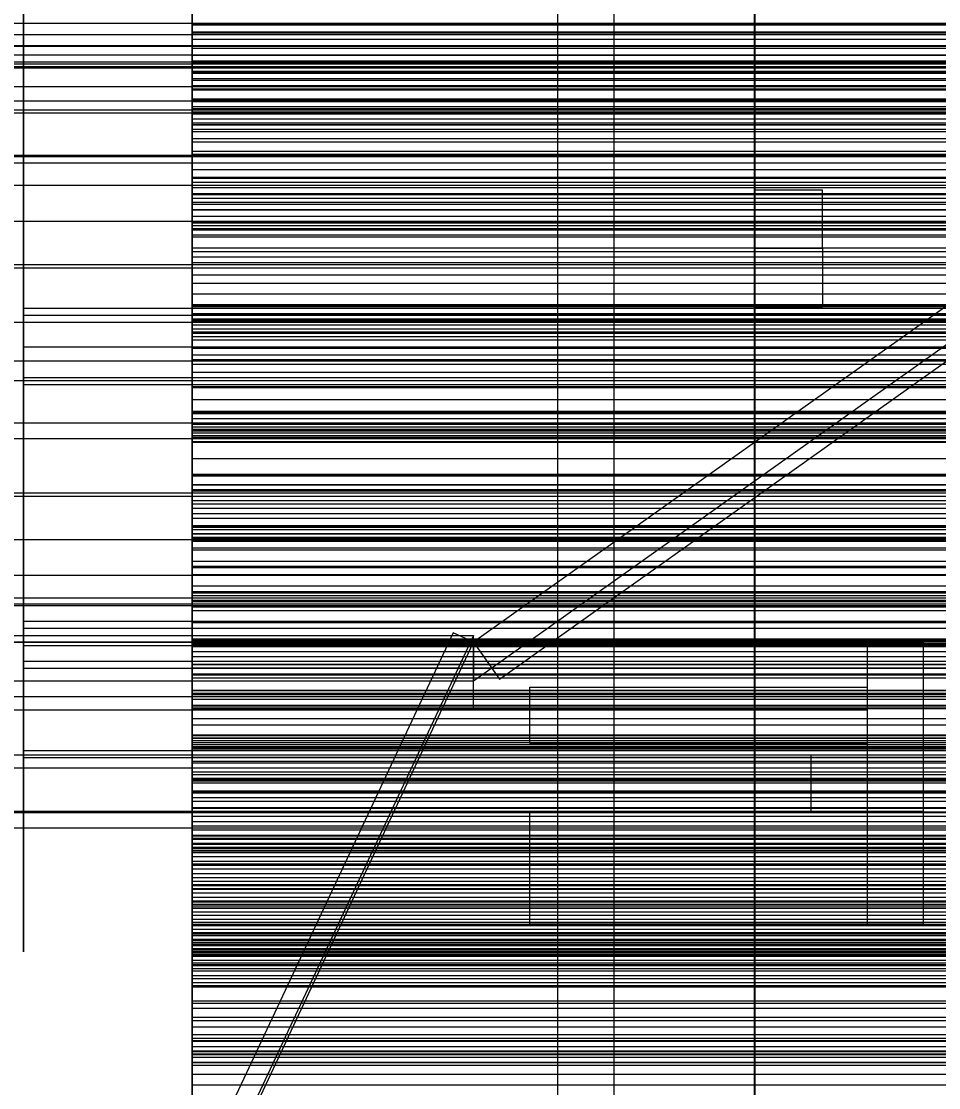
# Model space of a CAD drawing. Header units: millimetres. Extents: x -2500 to 58855, y -53268 to 6837.
# Drawn here: x 519.6 to 682.7, y -34479.1 to -34289.7 of the extents above; entities that cross this region are included whole.
import ezdxf

# ---------------------------------------------------------------- set-up
doc = ezdxf.new("R2010")
doc.units = ezdxf.units.MM
for name, color, linetype, lineweight in [('COTAS_O', 1, 'Continuous', 0), ('COTAS_R', 1, 'Continuous', 0), ('frontal_briquetadora', 7, 'Continuous', 0), ('frontal_mezcladora', 7, 'Continuous', 0), ('frontal_secador', 7, 'Continuous', 0), ('frontal_tolva', 7, 'Continuous', 0), ('frontal_tolva-C01', 7, 'Continuous', 0)]:
    doc.layers.add(name, color=color, linetype=linetype, lineweight=lineweight)
doc.dimstyles.new('R19_100', dxfattribs={"dimtxt": 250, "dimasz": 150, "dimexe": 150, "dimexo": 80, "dimgap": 100, "dimtad": 1, "dimtih": 1, "dimtoh": 1, "dimdsep": 46, "dimcen": 0.09, "dimadec": 0, "dimazin": 0, "dimtfac": 1, "dimtdec": 4, "dimtofl": 0, "dimtmove": 0, "dimatfit": 3, "dimfxl": 1, "dimtolj": 1, "dimtzin": 0, "dimarcsym": 0})

# ---------------------------------------------------------------- blocks, each defined once
blk = doc.blocks.new('*D37')
at = {"layer": 'COTAS_R', "color": 0, "lineweight": -2, "transparency": 16777216}
for p, q in [((-1750, -35420), (-1750, -34450)), ((2600, -35420), (2600, -34450)), ((-1600, -34600), (2450, -34600))]:
    blk.add_line(p, q, dxfattribs=at)
at = {"layer": 'COTAS_R', "color": 0, "transparency": 16777216}
for points in [[(-1600, -34575), (-1600, -34625), (-1750, -34600)], [(2450, -34575), (2450, -34625), (2600, -34600)]]:
    blk.add_solid(points, dxfattribs=at)
at = {"layer": 'Defpoints', "color": 0, "transparency": 16777216}
for p in [(2600, -34600), (-1750, -35500), (2600, -35500)]:
    blk.add_point(p, dxfattribs=at)
blk = doc.blocks.new('*D39')
at = {"layer": 'COTAS_O', "color": 0, "lineweight": -2, "transparency": 16777216}
for p, q in [((-1725, -34320), (-1725, -33550)), ((1725, -34320), (1725, -33550)), ((-1575, -33700), (1575, -33700))]:
    blk.add_line(p, q, dxfattribs=at)
at = {"layer": 'COTAS_O', "color": 0, "transparency": 16777216}
for points in [[(-1575, -33675), (-1575, -33725), (-1725, -33700)], [(1575, -33675), (1575, -33725), (1725, -33700)]]:
    blk.add_solid(points, dxfattribs=at)
at = {"layer": 'Defpoints', "color": 0, "transparency": 16777216}
for p in [(1725, -33700), (-1725, -34400), (1725, -34400)]:
    blk.add_point(p, dxfattribs=at)
blk = doc.blocks.new('*D43')
at = {"layer": 'COTAS_O', "color": 0, "lineweight": -2, "transparency": 16777216}
for p, q in [((-650, -34820), (-650, -34050)), ((650, -34820), (650, -34050)), ((-500, -34200), (500, -34200))]:
    blk.add_line(p, q, dxfattribs=at)
at = {"layer": 'COTAS_O', "color": 0, "transparency": 16777216}
for points in [[(-500, -34175), (-500, -34225), (-650, -34200)], [(500, -34175), (500, -34225), (650, -34200)]]:
    blk.add_solid(points, dxfattribs=at)
at = {"layer": 'Defpoints', "color": 0, "transparency": 16777216}
for p in [(650, -34200), (-650, -34900), (650, -34900)]:
    blk.add_point(p, dxfattribs=at)

msp = doc.modelspace()

# ---------------------------------------------------------------- linework, layer by layer
at = {"layer": 'frontal_briquetadora'}
for p, q in [((520, -34275), (520, -34294.119)), ((520, -34275), (520, -34294.461)), ((550, -34275), (550, -34294.461)), ((520, -34279.809), (520, -34298.812)), ((520, -34283.832), (520, -34303.218)), ((550, -34303.218), (550, -34283.832)), ((550, -34284.463), (550, -34291.683)), ((520, -34305.022), (520, -34285.658)), ((550, -34285.658), (550, -34305.022)), ((550, -34286.141), (550, -34290.275)), ((520, -34291.494), (520, -34286.979)), ((520, -34288.084), (520, -34292.258)), ((550, -34294.425), (550, -34287.208)), ((550, -34291.555), (550, -34287.423)), ((550, -34288.107), (550, -34290.314)), ((550, -34292.835), (550, -34288.704)), ((520, -34308.015), (520, -34289.38)), ((550, -34298.777), (550, -34288.94)), ((550, -34289.446), (550, -34296.66)), ((550, -34290.275), (550, -34294.402)), ((550, -34290.275), (750, -34290.275)), ((750, -34290.314), (550, -34290.314)), ((550, -34290.314), (550, -34300.164)), ((520, -34294.15), (520, -34291.494)), ((520, -34292.258), (520, -34294.423)), ((550, -34295.68), (550, -34291.555)), ((550, -34291.555), (750, -34291.555)), ((550, -34291.683), (550, -34298.895)), ((550, -34291.683), (750, -34291.683)), ((520, -34294.119), (520, -34312.503)), ((520, -34294.423), (520, -34294.15)), ((520, -34294.461), (520, -34313.695)), ((550, -34296.957), (550, -34292.835)), ((550, -34292.835), (750, -34292.835)), ((550, -34294.402), (550, -34298.521)), ((550, -34294.402), (750, -34294.402)), ((550, -34301.633), (550, -34294.425)), ((550, -34294.425), (750, -34294.425)), ((550, -34294.461), (550, -34313.695)), ((550, -34299.795), (550, -34295.68)), ((550, -34295.68), (750, -34295.68)), ((550, -34296.66), (550, -34303.865)), ((550, -34296.66), (750, -34296.66)), ((550, -34301.069), (550, -34296.957)), ((550, -34296.957), (750, -34296.957)), ((520, -34298.812), (520, -34316.9)), ((550, -34298.521), (550, -34312.729)), ((550, -34298.521), (750, -34298.521)), ((750, -34298.777), (550, -34298.777)), ((550, -34298.777), (550, -34300.204)), ((550, -34298.895), (550, -34306.096)), ((550, -34298.895), (750, -34298.895)), ((550, -34303.899), (550, -34299.795)), ((550, -34299.795), (750, -34299.795)), ((750, -34300.164), (550, -34300.164)), ((550, -34300.164), (550, -34301.909)), ((750, -34300.204), (550, -34300.204)), ((550, -34300.204), (550, -34301.872)), ((550, -34305.169), (550, -34301.069)), ((550, -34301.069), (750, -34301.069)), ((550, -34308.829), (550, -34301.633)), ((550, -34301.633), (750, -34301.633)), ((750, -34301.872), (550, -34301.872)), ((550, -34301.872), (550, -34303.754)), ((750, -34301.909), (550, -34301.909)), ((550, -34301.909), (550, -34303.48)), ((520, -34303.218), (520, -34322.274)), ((550, -34322.274), (550, -34303.218)), ((750, -34303.48), (550, -34303.48)), ((550, -34303.48), (550, -34304.867)), ((750, -34303.754), (550, -34303.754)), ((550, -34303.754), (550, -34305.832)), ((550, -34303.865), (550, -34311.057)), ((550, -34303.865), (750, -34303.865)), ((550, -34307.991), (550, -34303.899)), ((550, -34303.899), (750, -34303.899)), ((520, -34324.035), (520, -34305.022)), ((750, -34304.867), (550, -34304.867)), ((550, -34304.867), (550, -34306.059)), ((550, -34305.022), (550, -34324.035)), ((550, -34309.256), (550, -34305.169)), ((550, -34305.169), (750, -34305.169)), ((750, -34305.832), (550, -34305.832)), ((550, -34305.832), (550, -34308.091)), ((750, -34306.059), (550, -34306.059)), ((550, -34306.059), (550, -34307.037)), ((550, -34306.096), (550, -34313.283)), ((550, -34306.096), (750, -34306.096)), ((750, -34307.037), (550, -34307.037)), ((550, -34307.037), (550, -34307.771)), ((750, -34307.771), (550, -34307.771)), ((550, -34307.771), (550, -34317.573)), ((520, -34325.382), (520, -34308.015)), ((550, -34322.166), (550, -34307.991)), ((550, -34307.991), (750, -34307.991)), ((750, -34308.091), (550, -34308.091)), ((550, -34308.091), (550, -34310.522)), ((550, -34316.01), (550, -34308.829)), ((550, -34308.829), (750, -34308.829)), ((550, -34313.327), (550, -34309.256)), ((550, -34309.256), (750, -34309.256)), ((750, -34310.522), (550, -34310.522)), ((550, -34310.522), (550, -34320.336)), ((550, -34311.057), (550, -34318.233)), ((550, -34311.057), (750, -34311.057)), ((520, -34312.503), (520, -34329.446)), ((550, -34312.729), (550, -34326.728)), ((550, -34312.729), (750, -34312.729)), ((550, -34313.283), (550, -34320.453)), ((550, -34313.283), (750, -34313.283)), ((550, -34317.381), (550, -34313.327)), ((550, -34313.327), (750, -34313.327)), ((520, -34313.695), (520, -34332.474)), ((550, -34313.695), (550, -34332.474)), ((520, -34316.9), (520, -34333.379)), ((550, -34329.883), (550, -34316.01)), ((550, -34316.01), (750, -34316.01)), ((550, -34331.49), (550, -34317.381)), ((550, -34317.381), (750, -34317.381)), ((750, -34317.573), (550, -34317.573)), ((550, -34317.573), (550, -34319.223)), ((550, -34318.233), (550, -34325.389)), ((550, -34318.233), (750, -34318.233)), ((750, -34319.223), (550, -34319.223)), ((550, -34319.223), (550, -34321.115)), ((750, -34320.336), (550, -34320.336)), ((550, -34320.336), (550, -34321.843)), ((550, -34320.453), (550, -34327.603)), ((550, -34320.453), (750, -34320.453)), ((520, -34322.274), (520, -34340.775)), ((750, -34321.115), (550, -34321.115)), ((550, -34321.115), (550, -34323.219)), ((750, -34321.843), (550, -34321.843)), ((550, -34321.843), (550, -34323.176)), ((550, -34336.269), (550, -34322.166)), ((550, -34322.166), (750, -34322.166)), ((550, -34340.775), (550, -34322.274)), ((520, -34342.473), (520, -34324.035)), ((750, -34323.176), (550, -34323.176)), ((550, -34323.176), (550, -34324.327)), ((750, -34323.219), (550, -34323.219)), ((550, -34323.219), (550, -34325.517)), ((550, -34324.035), (550, -34342.473)), ((750, -34324.327), (550, -34324.327)), ((550, -34324.327), (550, -34325.282)), ((520, -34340.813), (520, -34325.382)), ((750, -34325.282), (550, -34325.282)), ((550, -34325.282), (550, -34326.024)), ((550, -34325.389), (550, -34332.522)), ((550, -34325.389), (750, -34325.389)), ((750, -34325.517), (550, -34325.517)), ((550, -34325.517), (550, -34327.995)), ((750, -34326.024), (550, -34326.024)), ((550, -34326.024), (550, -34326.524)), ((750, -34326.524), (550, -34326.524)), ((550, -34326.524), (550, -34336.266)), ((550, -34326.728), (550, -34339.979)), ((550, -34326.728), (750, -34326.728)), ((550, -34327.603), (550, -34334.728)), ((550, -34327.603), (750, -34327.603)), ((750, -34327.995), (550, -34327.995)), ((550, -34327.995), (550, -34330.645)), ((520, -34331.108), (520, -34328.943)), ((520, -34328.943), (520, -34329.216)), ((520, -34329.216), (520, -34331.872)), ((520, -34329.446), (520, -34344.296)), ((550, -34342.887), (550, -34329.883)), ((550, -34329.883), (750, -34329.883)), ((520, -34335.281), (520, -34331.108)), ((520, -34331.872), (520, -34336.387)), ((750, -34330.645), (550, -34330.645)), ((550, -34330.645), (550, -34340.399)), ((550, -34345.662), (550, -34331.49)), ((550, -34331.49), (750, -34331.49)), ((520, -34332.474), (520, -34350.58)), ((520, -34333.379), (520, -34347.613)), ((550, -34332.474), (550, -34350.58)), ((550, -34332.522), (550, -34346.226)), ((550, -34332.522), (750, -34332.522)), ((520, -34340.638), (520, -34335.281)), ((520, -34337.727), (520, -34335.313)), ((550, -34334.728), (550, -34341.827)), ((550, -34334.728), (750, -34334.728)), ((520, -34336.387), (520, -34341.864)), ((520, -34342.076), (520, -34337.727)), ((750, -34336.266), (550, -34336.266)), ((550, -34336.266), (550, -34338.137)), ((550, -34349.756), (550, -34336.269)), ((750, -34338.137), (550, -34338.137)), ((550, -34338.137), (550, -34340.247)), ((550, -34339.979), (550, -34351.973)), ((550, -34339.979), (750, -34339.979)), ((520, -34340.638), (750, -34340.638)), ((520, -34346.115), (520, -34340.638)), ((520, -34340.775), (520, -34358.505)), ((520, -34353.714), (520, -34340.813)), ((520, -34343.431), (520, -34341.266)), ((520, -34341.266), (520, -34341.539)), ((520, -34341.539), (520, -34344.196)), ((520, -34341.864), (750, -34341.864)), ((520, -34341.864), (520, -34347.221)), ((750, -34340.247), (550, -34340.247)), ((550, -34340.247), (550, -34342.568)), ((750, -34340.399), (550, -34340.399)), ((550, -34340.399), (550, -34341.664)), ((550, -34358.505), (550, -34340.775)), ((750, -34341.664), (550, -34341.664)), ((550, -34341.664), (550, -34342.757)), ((550, -34341.827), (550, -34348.895)), ((550, -34341.827), (750, -34341.827)), ((520, -34347.5), (520, -34342.076)), ((520, -34360.12), (520, -34342.473)), ((520, -34347.605), (520, -34343.431)), ((550, -34342.473), (550, -34360.12)), ((750, -34342.568), (550, -34342.568)), ((550, -34342.568), (550, -34345.081)), ((750, -34342.757), (550, -34342.757)), ((550, -34342.757), (550, -34343.667)), ((550, -34354.521), (550, -34342.887)), ((550, -34342.887), (750, -34342.887)), ((750, -34343.667), (550, -34343.667)), ((550, -34343.667), (550, -34344.384)), ((520, -34344.196), (520, -34348.71)), ((520, -34344.296), (520, -34356.484)), ((750, -34344.384), (550, -34344.384)), ((550, -34344.384), (550, -34344.888)), ((750, -34344.888), (550, -34344.888)), ((550, -34344.888), (550, -34345.152)), ((750, -34345.081), (550, -34345.081)), ((550, -34345.081), (550, -34347.772)), ((750, -34345.152), (550, -34345.152)), ((550, -34345.152), (550, -34354.812)), ((550, -34359.353), (550, -34345.662)), ((550, -34345.662), (750, -34345.662)), ((520, -34350.63), (520, -34346.115)), ((520, -34347.221), (520, -34351.395)), ((520, -34347.5), (750, -34347.5)), ((520, -34347.5), (520, -34352.924)), ((550, -34346.226), (550, -34358.933)), ((550, -34346.226), (750, -34346.226)), ((520, -34352.961), (520, -34347.605)), ((520, -34347.613), (520, -34359.057)), ((520, -34348.71), (520, -34354.188)), ((750, -34347.772), (550, -34347.772)), ((550, -34347.772), (550, -34350.633)), ((550, -34348.895), (550, -34362.398)), ((550, -34348.895), (750, -34348.895)), ((520, -34350.58), (520, -34367.8)), ((520, -34353.287), (520, -34350.63)), ((550, -34362.109), (550, -34349.756)), ((550, -34349.756), (750, -34349.756)), ((550, -34350.58), (550, -34367.8)), ((750, -34350.633), (550, -34350.633)), ((550, -34350.633), (550, -34360.305)), ((520, -34351.395), (520, -34353.559)), ((520, -34352.924), (520, -34357.273)), ((520, -34352.961), (750, -34352.961)), ((520, -34358.439), (520, -34352.961)), ((550, -34351.973), (550, -34362.248)), ((550, -34351.973), (750, -34351.973)), ((520, -34353.559), (520, -34353.287)), ((520, -34363.591), (520, -34353.714)), ((520, -34354.188), (750, -34354.188)), ((520, -34354.188), (520, -34359.544)), ((550, -34364.34), (550, -34354.521)), ((550, -34354.521), (750, -34354.521)), ((750, -34354.812), (550, -34354.812)), ((550, -34354.812), (550, -34356.898)), ((520, -34356.484), (520, -34365.54)), ((750, -34356.898), (550, -34356.898)), ((550, -34356.898), (550, -34359.222)), ((520, -34357.273), (520, -34359.687)), ((520, -34362.953), (520, -34358.439)), ((520, -34358.505), (520, -34375.256)), ((550, -34375.256), (550, -34358.505)), ((550, -34358.933), (550, -34370.153)), ((550, -34358.933), (750, -34358.933)), ((520, -34359.057), (520, -34367.271)), ((520, -34359.544), (520, -34363.718)), ((520, -34376.769), (520, -34360.12)), ((750, -34359.222), (550, -34359.222)), ((550, -34359.222), (550, -34361.754)), ((550, -34372.036), (550, -34359.353)), ((550, -34359.353), (750, -34359.353)), ((550, -34360.12), (550, -34376.769)), ((750, -34360.305), (550, -34360.305)), ((550, -34360.305), (550, -34361.325)), ((750, -34361.325), (550, -34361.325)), ((550, -34361.325), (550, -34362.174)), ((750, -34361.754), (550, -34361.754)), ((550, -34361.754), (550, -34364.475)), ((550, -34372.854), (550, -34362.109)), ((550, -34362.109), (750, -34362.109)), ((750, -34362.174), (550, -34362.174)), ((550, -34362.174), (550, -34362.843)), ((550, -34362.248), (550, -34370.411)), ((550, -34362.248), (750, -34362.248)), ((550, -34362.398), (550, -34374.777)), ((550, -34362.398), (750, -34362.398)), ((520, -34365.61), (520, -34362.953)), ((520, -34370.063), (520, -34363.591)), ((520, -34363.718), (520, -34365.883)), ((750, -34362.843), (550, -34362.843)), ((550, -34362.843), (550, -34363.318)), ((750, -34363.318), (550, -34363.318)), ((550, -34363.318), (550, -34363.583)), ((750, -34363.583), (550, -34363.583)), ((550, -34363.583), (550, -34363.611)), ((750, -34363.611), (550, -34363.611)), ((550, -34363.611), (550, -34373.165)), ((550, -34371.965), (550, -34364.34)), ((550, -34364.34), (750, -34364.34)), ((750, -34364.475), (550, -34364.475)), ((550, -34364.475), (550, -34367.374)), ((520, -34365.54), (520, -34371.117)), ((520, -34365.883), (520, -34365.61)), ((520, -34367.271), (520, -34371.939)), ((520, -34367.8), (520, -34383.931)), ((750, -34367.374), (550, -34367.374)), ((550, -34367.374), (550, -34370.439)), ((550, -34367.8), (550, -34383.931)), ((520, -34372.882), (520, -34370.063)), ((550, -34370.153), (550, -34379.456)), ((550, -34370.153), (750, -34370.153)), ((520, -34371.117), (520, -34373)), ((520, -34371.939), (520, -34372.882)), ((550, -34370.411), (550, -34376.147)), ((550, -34370.411), (750, -34370.411)), ((750, -34370.439), (550, -34370.439)), ((550, -34370.439), (550, -34380.005)), ((550, -34377.104), (550, -34371.965)), ((550, -34371.965), (750, -34371.965)), ((550, -34383.225), (550, -34372.036)), ((550, -34372.036), (750, -34372.036)), ((550, -34381.578), (550, -34372.854)), ((550, -34372.854), (750, -34372.854)), ((750, -34373.165), (550, -34373.165)), ((550, -34373.165), (550, -34375.462)), ((520, -34375.256), (520, -34390.831)), ((550, -34374.777), (550, -34385.556)), ((550, -34374.777), (750, -34374.777)), ((550, -34390.831), (550, -34375.256)), ((750, -34375.462), (550, -34375.462)), ((550, -34375.462), (550, -34377.994)), ((520, -34392.225), (520, -34376.769)), ((550, -34376.147), (550, -34379.236)), ((550, -34376.147), (750, -34376.147)), ((550, -34376.769), (550, -34392.225)), ((550, -34379.559), (550, -34377.104)), ((550, -34377.104), (750, -34377.104)), ((750, -34377.994), (550, -34377.994)), ((550, -34377.994), (550, -34380.73)), ((550, -34379.236), (550, -34379.559)), ((550, -34379.236), (750, -34379.236)), ((550, -34379.456), (550, -34386.483)), ((550, -34379.456), (750, -34379.456)), ((550, -34379.559), (750, -34379.559)), ((750, -34380.005), (550, -34380.005)), ((550, -34380.005), (550, -34380.778)), ((750, -34380.73), (550, -34380.73)), ((550, -34380.73), (550, -34383.655)), ((750, -34380.778), (550, -34380.778)), ((550, -34380.778), (550, -34381.382)), ((750, -34381.382), (550, -34381.382)), ((550, -34381.382), (550, -34381.806)), ((550, -34387.945), (550, -34381.578)), ((550, -34381.578), (750, -34381.578)), ((750, -34381.806), (550, -34381.806)), ((550, -34381.806), (550, -34382.04)), ((550, -34382.066), (550, -34381.857)), ((750, -34381.857), (550, -34381.857)), ((550, -34381.857), (550, -34391.282)), ((750, -34382.04), (550, -34382.04)), ((550, -34382.04), (550, -34382.066)), ((750, -34382.066), (550, -34382.066)), ((550, -34392.488), (550, -34383.225)), ((550, -34383.225), (750, -34383.225)), ((520, -34383.931), (520, -34398.786)), ((520, -34386.721), (520, -34384.557)), ((520, -34384.557), (520, -34384.83)), ((520, -34384.83), (520, -34387.486)), ((750, -34383.655), (550, -34383.655)), ((550, -34383.655), (550, -34386.753)), ((550, -34383.931), (550, -34398.786)), ((520, -34390.895), (520, -34386.721)), ((550, -34385.556), (550, -34394.32)), ((550, -34385.556), (750, -34385.556)), ((550, -34386.483), (550, -34390.966)), ((550, -34386.483), (750, -34386.483)), ((750, -34386.753), (550, -34386.753)), ((550, -34386.753), (550, -34390.016)), ((520, -34387.486), (520, -34392.001)), ((520, -34390.801), (520, -34388.387)), ((550, -34391.711), (550, -34387.945)), ((550, -34387.945), (750, -34387.945)), ((520, -34395.15), (520, -34390.801)), ((520, -34390.831), (520, -34405.049)), ((520, -34396.252), (520, -34390.895)), ((750, -34390.016), (550, -34390.016)), ((550, -34390.016), (550, -34399.452)), ((550, -34405.049), (550, -34390.831)), ((550, -34390.966), (550, -34392.731)), ((550, -34390.966), (750, -34390.966)), ((520, -34393.836), (520, -34391.671)), ((520, -34391.671), (520, -34391.944)), ((520, -34391.944), (520, -34394.601)), ((520, -34392.001), (520, -34397.478)), ((520, -34406.306), (520, -34392.225)), ((750, -34391.282), (550, -34391.282)), ((550, -34391.282), (550, -34393.784)), ((550, -34392.731), (550, -34391.711)), ((550, -34391.711), (750, -34391.711)), ((550, -34392.225), (550, -34406.306)), ((550, -34399.471), (550, -34392.488)), ((550, -34392.488), (750, -34392.488)), ((550, -34392.731), (750, -34392.731)), ((520, -34398.01), (520, -34393.836)), ((520, -34394.601), (520, -34399.115)), ((750, -34393.784), (550, -34393.784)), ((550, -34393.784), (550, -34396.517)), ((550, -34394.32), (550, -34400.733)), ((550, -34394.32), (750, -34394.32)), ((520, -34400.574), (520, -34395.15)), ((520, -34396.252), (750, -34396.252)), ((520, -34401.729), (520, -34396.252)), ((750, -34396.517), (550, -34396.517)), ((550, -34396.517), (550, -34399.453)), ((520, -34397.478), (750, -34397.478)), ((520, -34397.478), (520, -34402.835)), ((520, -34403.366), (520, -34398.01)), ((520, -34398.786), (520, -34412.189)), ((520, -34399.115), (520, -34404.593)), ((520, -34400.574), (750, -34400.574)), ((520, -34400.574), (520, -34405.997)), ((550, -34398.786), (550, -34412.189)), ((750, -34399.452), (550, -34399.452)), ((550, -34399.452), (550, -34399.977)), ((550, -34399.453), (550, -34402.572)), ((550, -34403.905), (550, -34399.471)), ((550, -34399.471), (750, -34399.471)), ((550, -34401.617), (550, -34399.621)), ((550, -34399.621), (550, -34400.409)), ((550, -34399.621), (750, -34399.621)), ((550, -34400.29), (550, -34399.845)), ((750, -34399.845), (550, -34399.845)), ((550, -34399.845), (550, -34409.118)), ((750, -34399.977), (550, -34399.977)), ((550, -34399.977), (550, -34400.333)), ((550, -34400.504), (550, -34400.29)), ((750, -34400.29), (550, -34400.29)), ((750, -34400.333), (550, -34400.333)), ((550, -34400.333), (550, -34400.512)), ((550, -34400.409), (550, -34403.95)), ((550, -34400.409), (750, -34400.409)), ((750, -34400.504), (550, -34400.504)), ((750, -34400.512), (550, -34400.512)), ((520, -34406.244), (520, -34401.729)), ((550, -34400.733), (550, -34404.548)), ((550, -34400.733), (750, -34400.733)), ((550, -34406.32), (550, -34401.617)), ((550, -34401.617), (750, -34401.617)), ((520, -34402.835), (520, -34407.009)), ((520, -34403.366), (750, -34403.366)), ((520, -34408.844), (520, -34403.366)), ((750, -34402.572), (550, -34402.572)), ((550, -34402.572), (550, -34405.863)), ((550, -34405.619), (550, -34403.905)), ((550, -34403.905), (750, -34403.905)), ((550, -34403.95), (550, -34410.109)), ((550, -34403.95), (750, -34403.95)), ((520, -34404.593), (750, -34404.593)), ((520, -34404.593), (520, -34409.949)), ((520, -34405.049), (520, -34417.742)), ((520, -34405.997), (520, -34410.347)), ((520, -34408.9), (520, -34406.244)), ((520, -34418.848), (520, -34406.306)), ((550, -34404.548), (550, -34405.619)), ((550, -34404.548), (750, -34404.548)), ((550, -34417.742), (550, -34405.049)), ((550, -34405.619), (750, -34405.619)), ((750, -34405.863), (550, -34405.863)), ((550, -34405.863), (550, -34409.315)), ((550, -34406.306), (550, -34418.848)), ((520, -34407.009), (520, -34409.173)), ((520, -34409.682), (520, -34407.517)), ((520, -34407.517), (520, -34407.79)), ((520, -34407.79), (520, -34410.447)), ((520, -34410.227), (520, -34407.813)), ((550, -34413.548), (550, -34406.32)), ((550, -34406.32), (750, -34406.32)), ((520, -34413.359), (520, -34408.844)), ((520, -34409.173), (520, -34408.9)), ((520, -34413.856), (520, -34409.682)), ((520, -34409.949), (520, -34414.123)), ((550, -34408.59), (550, -34408.499)), ((550, -34408.499), (550, -34411.183)), ((550, -34408.499), (750, -34408.499)), ((550, -34411.452), (550, -34408.59)), ((550, -34408.59), (750, -34408.59)), ((750, -34409.118), (550, -34409.118)), ((550, -34409.118), (550, -34411.82)), ((750, -34409.315), (550, -34409.315)), ((550, -34409.315), (550, -34418.6)), ((520, -34414.576), (520, -34410.227)), ((520, -34410.347), (520, -34412.76)), ((520, -34410.447), (520, -34414.961)), ((550, -34410.109), (550, -34418.648)), ((550, -34410.109), (750, -34410.109)), ((550, -34411.183), (550, -34416.538)), ((550, -34411.183), (750, -34411.183)), ((550, -34416.974), (550, -34411.452)), ((550, -34411.452), (750, -34411.452)), ((750, -34411.82), (550, -34411.82)), ((550, -34411.82), (550, -34414.748)), ((520, -34412.189), (520, -34423.984)), ((520, -34416.015), (520, -34413.359)), ((520, -34419.212), (520, -34413.856)), ((550, -34412.189), (550, -34423.984)), ((550, -34423.026), (550, -34413.548)), ((550, -34413.548), (750, -34413.548)), ((520, -34414.123), (520, -34416.288)), ((520, -34420), (520, -34414.576)), ((520, -34414.961), (520, -34420.439)), ((750, -34414.748), (550, -34414.748)), ((550, -34414.748), (550, -34417.875)), ((520, -34416.288), (520, -34416.015)), ((550, -34418.624), (550, -34416.449)), ((550, -34416.449), (550, -34417.056)), ((550, -34416.449), (750, -34416.449)), ((550, -34416.538), (550, -34424.359)), ((550, -34416.538), (750, -34416.538)), ((550, -34424.945), (550, -34416.974)), ((550, -34416.974), (750, -34416.974)), ((550, -34417.056), (550, -34420.421)), ((550, -34417.056), (750, -34417.056)), ((550, -34418.213), (550, -34417.532)), ((750, -34417.532), (550, -34417.532)), ((550, -34417.532), (550, -34426.632)), ((520, -34417.742), (520, -34428.761)), ((520, -34429.704), (520, -34418.848)), ((520, -34419.212), (750, -34419.212)), ((520, -34424.69), (520, -34419.212)), ((550, -34428.761), (550, -34417.742)), ((750, -34417.875), (550, -34417.875)), ((550, -34417.875), (550, -34421.182)), ((550, -34418.665), (550, -34418.213)), ((750, -34418.213), (550, -34418.213)), ((750, -34418.6), (550, -34418.6)), ((550, -34418.6), (550, -34418.874)), ((550, -34423.497), (550, -34418.624)), ((550, -34418.624), (750, -34418.624)), ((550, -34418.648), (550, -34421.417)), ((550, -34418.648), (750, -34418.648)), ((550, -34418.916), (550, -34418.665)), ((750, -34418.665), (550, -34418.665)), ((550, -34418.848), (550, -34429.704)), ((750, -34418.874), (550, -34418.874)), ((550, -34418.874), (550, -34418.982)), ((550, -34418.982), (550, -34418.916)), ((750, -34418.916), (550, -34418.916)), ((750, -34418.982), (550, -34418.982)), ((520, -34420), (750, -34420)), ((520, -34420), (520, -34425.424)), ((520, -34420.439), (750, -34420.439)), ((520, -34420.439), (520, -34425.795)), ((550, -34420.421), (550, -34426.416)), ((550, -34420.421), (750, -34420.421)), ((750, -34421.182), (550, -34421.182)), ((550, -34421.182), (550, -34424.657)), ((550, -34421.417), (550, -34424.121)), ((550, -34421.417), (750, -34421.417)), ((550, -34434.387), (550, -34423.026)), ((550, -34423.026), (750, -34423.026)), ((520, -34423.984), (520, -34434.032)), ((520, -34429.204), (520, -34424.69)), ((550, -34430.882), (550, -34423.497)), ((550, -34423.497), (750, -34423.497)), ((550, -34423.984), (550, -34434.032)), ((550, -34424.121), (550, -34426.757)), ((550, -34424.121), (750, -34424.121)), ((550, -34424.359), (550, -34434.344)), ((550, -34424.359), (750, -34424.359)), ((750, -34424.657), (550, -34424.657)), ((550, -34424.657), (550, -34428.29)), ((550, -34427.56), (550, -34424.945)), ((550, -34424.945), (750, -34424.945)), ((520, -34425.424), (520, -34429.773)), ((520, -34425.795), (520, -34429.969)), ((550, -34426.416), (550, -34434.809)), ((550, -34426.416), (750, -34426.416)), ((750, -34426.632), (550, -34426.632)), ((550, -34426.632), (550, -34429.526)), ((550, -34426.757), (550, -34429.325)), ((550, -34426.757), (750, -34426.757)), ((520, -34428.761), (520, -34437.978)), ((550, -34430.107), (550, -34427.56)), ((550, -34427.56), (750, -34427.56)), ((750, -34428.29), (550, -34428.29)), ((550, -34428.29), (550, -34437.401)), ((550, -34437.978), (550, -34428.761)), ((520, -34431.861), (520, -34429.204)), ((520, -34438.745), (520, -34429.704)), ((520, -34429.773), (520, -34432.187)), ((520, -34429.969), (520, -34432.134)), ((550, -34429.325), (550, -34431.823)), ((550, -34429.325), (750, -34429.325)), ((750, -34429.526), (550, -34429.526)), ((550, -34429.526), (550, -34432.642)), ((550, -34429.704), (550, -34438.745)), ((550, -34432.583), (550, -34430.107)), ((550, -34430.107), (750, -34430.107)), ((550, -34433.336), (550, -34430.882)), ((550, -34430.882), (750, -34430.882)), ((520, -34432.134), (520, -34431.861)), ((550, -34431.823), (550, -34434.25)), ((550, -34431.823), (750, -34431.823)), ((550, -34434.988), (550, -34432.583)), ((550, -34432.583), (750, -34432.583)), ((750, -34432.642), (550, -34432.642)), ((550, -34432.642), (550, -34435.953)), ((520, -34434.032), (520, -34442.216)), ((550, -34435.719), (550, -34433.336)), ((550, -34433.336), (750, -34433.336)), ((550, -34434.032), (550, -34442.216)), ((550, -34434.25), (550, -34436.605)), ((550, -34434.25), (750, -34434.25)), ((550, -34434.344), (550, -34446.111)), ((550, -34434.344), (750, -34434.344)), ((550, -34447.196), (550, -34434.387)), ((550, -34434.387), (750, -34434.387)), ((550, -34434.809), (550, -34445.279)), ((550, -34434.809), (750, -34434.809)), ((550, -34435.79), (550, -34434.876)), ((750, -34434.876), (550, -34434.876)), ((550, -34434.876), (550, -34443.78)), ((550, -34437.321), (550, -34434.988)), ((550, -34434.988), (750, -34434.988)), ((550, -34438.029), (550, -34435.719)), ((550, -34435.719), (750, -34435.719)), ((550, -34436.481), (550, -34435.79)), ((750, -34435.79), (550, -34435.79)), ((750, -34435.953), (550, -34435.953)), ((550, -34435.953), (550, -34439.44)), ((550, -34436.973), (550, -34436.481)), ((750, -34436.481), (550, -34436.481)), ((550, -34436.605), (550, -34438.887)), ((550, -34436.605), (750, -34436.605)), ((520, -34437.978), (520, -34445.284)), ((550, -34437.284), (550, -34436.973)), ((750, -34436.973), (550, -34436.973)), ((550, -34437.424), (550, -34437.284)), ((750, -34437.284), (550, -34437.284)), ((550, -34439.58), (550, -34437.321)), ((550, -34437.321), (750, -34437.321)), ((750, -34437.401), (550, -34437.401)), ((550, -34437.401), (550, -34437.424)), ((750, -34437.424), (550, -34437.424)), ((550, -34445.284), (550, -34437.978)), ((550, -34440.265), (550, -34438.029)), ((550, -34438.029), (750, -34438.029)), ((520, -34445.867), (520, -34438.745)), ((550, -34438.745), (550, -34445.867)), ((550, -34438.887), (550, -34441.096)), ((550, -34438.887), (750, -34438.887)), ((750, -34439.44), (550, -34439.44)), ((550, -34439.44), (550, -34443.091)), ((550, -34441.765), (550, -34439.58)), ((550, -34439.58), (750, -34439.58)), ((550, -34442.427), (550, -34440.265)), ((550, -34440.265), (750, -34440.265)), ((520, -34442.216), (520, -34448.439)), ((550, -34441.096), (550, -34443.229)), ((550, -34441.096), (750, -34441.096)), ((550, -34443.875), (550, -34441.765)), ((550, -34441.765), (750, -34441.765)), ((550, -34442.216), (550, -34448.439)), ((550, -34444.514), (550, -34442.427)), ((550, -34442.427), (750, -34442.427)), ((750, -34443.091), (550, -34443.091)), ((550, -34443.091), (550, -34446.897)), ((550, -34443.229), (550, -34445.286)), ((550, -34443.229), (750, -34443.229)), ((750, -34443.78), (550, -34443.78)), ((550, -34443.78), (550, -34446.86)), ((550, -34445.909), (550, -34443.875)), ((550, -34443.875), (750, -34443.875)), ((520, -34445.284), (520, -34450.593)), ((520, -34450.986), (520, -34445.867)), ((550, -34446.523), (550, -34444.514)), ((550, -34444.514), (750, -34444.514)), ((550, -34445.279), (550, -34457.423)), ((550, -34445.279), (750, -34445.279)), ((550, -34450.593), (550, -34445.284)), ((550, -34445.286), (550, -34447.267)), ((550, -34445.286), (750, -34445.286)), ((550, -34445.867), (550, -34450.986)), ((550, -34447.865), (550, -34445.909)), ((550, -34445.909), (750, -34445.909)), ((550, -34446.111), (550, -34459.207)), ((550, -34446.111), (750, -34446.111)), ((550, -34448.456), (550, -34446.523)), ((550, -34446.523), (750, -34446.523)), ((750, -34446.86), (550, -34446.86)), ((550, -34446.86), (550, -34450.157)), ((750, -34446.897), (550, -34446.897)), ((550, -34446.897), (550, -34455.811)), ((550, -34460.96), (550, -34447.196)), ((550, -34447.196), (750, -34447.196)), ((550, -34447.267), (550, -34449.169)), ((550, -34447.267), (750, -34447.267)), ((550, -34449.743), (550, -34447.865)), ((550, -34447.865), (750, -34447.865)), ((520, -34448.439), (520, -34452.629)), ((550, -34448.439), (550, -34452.629)), ((550, -34450.31), (550, -34448.456)), ((550, -34448.456), (750, -34448.456)), ((550, -34449.169), (550, -34450.993)), ((550, -34449.169), (750, -34449.169)), ((550, -34451.543), (550, -34449.743)), ((550, -34449.743), (750, -34449.743)), ((520, -34450.593), (520, -34453.844)), ((520, -34454.041), (520, -34450.986)), ((750, -34450.157), (550, -34450.157)), ((550, -34450.157), (550, -34453.643)), ((550, -34452.084), (550, -34450.31)), ((550, -34450.31), (750, -34450.31)), ((550, -34453.844), (550, -34450.593)), ((550, -34450.986), (550, -34454.041)), ((550, -34450.993), (550, -34452.738)), ((550, -34450.993), (750, -34450.993)), ((550, -34453.263), (550, -34451.543)), ((550, -34451.543), (750, -34451.543)), ((520, -34452.629), (520, -34454.736)), ((550, -34452.98), (550, -34451.835)), ((750, -34451.835), (550, -34451.835)), ((550, -34451.835), (550, -34460.521)), ((550, -34453.779), (550, -34452.084)), ((550, -34452.084), (750, -34452.084)), ((550, -34452.629), (550, -34454.736)), ((550, -34452.738), (550, -34454.402)), ((550, -34452.738), (750, -34452.738)), ((550, -34453.907), (550, -34452.98)), ((750, -34452.98), (550, -34452.98)), ((550, -34454.902), (550, -34453.263)), ((550, -34453.263), (750, -34453.263)), ((750, -34453.643), (550, -34453.643)), ((550, -34453.643), (550, -34457.302)), ((520, -34453.844), (520, -34454.998)), ((520, -34454.998), (520, -34454.041)), ((550, -34455.393), (550, -34453.779)), ((550, -34453.779), (750, -34453.779)), ((550, -34454.998), (550, -34453.844)), ((550, -34454.64), (550, -34453.907)), ((750, -34453.907), (550, -34453.907)), ((550, -34454.041), (550, -34454.998)), ((550, -34454.402), (550, -34461.227)), ((550, -34454.402), (750, -34454.402)), ((550, -34455.196), (550, -34454.64)), ((750, -34454.64), (550, -34454.64)), ((550, -34456.46), (550, -34454.902)), ((550, -34454.902), (750, -34454.902)), ((550, -34455.583), (550, -34455.196)), ((750, -34455.196), (550, -34455.196)), ((550, -34456.926), (550, -34455.393)), ((550, -34455.393), (750, -34455.393)), ((550, -34455.811), (550, -34455.583)), ((750, -34455.583), (550, -34455.583)), ((750, -34455.811), (550, -34455.811)), ((550, -34457.936), (550, -34456.46)), ((550, -34456.46), (750, -34456.46)), ((550, -34458.377), (550, -34456.926)), ((550, -34456.926), (750, -34456.926)), ((750, -34457.302), (550, -34457.302)), ((550, -34457.302), (550, -34461.12)), ((550, -34457.423), (550, -34470.774)), ((550, -34457.423), (750, -34457.423)), ((550, -34464.14), (550, -34457.936)), ((550, -34457.936), (750, -34457.936)), ((550, -34459.744), (550, -34458.377)), ((550, -34458.377), (750, -34458.377)), ((550, -34459.207), (550, -34473.128)), ((550, -34459.207), (750, -34459.207)), ((550, -34461.029), (550, -34459.744)), ((550, -34459.744), (750, -34459.744)), ((750, -34460.521), (550, -34460.521)), ((550, -34460.521), (550, -34463.78)), ((550, -34475.151), (550, -34460.96)), ((550, -34460.96), (750, -34460.96)), ((550, -34466.598), (550, -34461.029)), ((550, -34461.029), (750, -34461.029)), ((750, -34461.12), (550, -34461.12)), ((550, -34461.12), (550, -34465.089)), ((550, -34461.227), (550, -34470.352)), ((550, -34461.227), (750, -34461.227)), ((750, -34463.78), (550, -34463.78)), ((550, -34463.78), (550, -34467.249)), ((550, -34472.72), (550, -34464.14)), ((550, -34464.14), (750, -34464.14)), ((750, -34465.089), (550, -34465.089)), ((550, -34465.089), (550, -34473.786)), ((550, -34474.612), (550, -34466.598)), ((550, -34466.598), (750, -34466.598)), ((750, -34467.249), (550, -34467.249)), ((550, -34467.249), (550, -34470.903)), ((550, -34469.742), (550, -34468.368)), ((750, -34468.368), (550, -34468.368)), ((550, -34468.368), (550, -34476.816)), ((550, -34470.902), (550, -34469.742)), ((750, -34469.742), (550, -34469.742)), ((550, -34470.352), (550, -34481.428)), ((550, -34470.352), (750, -34470.352)), ((550, -34470.774), (550, -34484.819)), ((550, -34470.774), (750, -34470.774)), ((550, -34471.874), (550, -34470.902)), ((750, -34470.902), (550, -34470.902)), ((550, -34470.903), (550, -34474.725)), ((550, -34472.673), (550, -34471.874)), ((750, -34471.874), (550, -34471.874)), ((550, -34473.307), (550, -34472.673)), ((750, -34472.673), (550, -34472.673)), ((550, -34483.346), (550, -34472.72)), ((550, -34472.72), (750, -34472.72)), ((550, -34473.128), (550, -34487.34)), ((550, -34473.128), (750, -34473.128)), ((550, -34473.786), (550, -34473.307)), ((750, -34473.307), (550, -34473.307)), ((750, -34473.786), (550, -34473.786)), ((550, -34484.762), (550, -34474.612)), ((550, -34474.612), (750, -34474.612)), ((750, -34474.725), (550, -34474.725)), ((550, -34474.725), (550, -34478.701)), ((550, -34489.222), (550, -34475.151)), ((550, -34475.151), (750, -34475.151)), ((750, -34476.816), (550, -34476.816)), ((550, -34476.816), (550, -34480.245)), ((750, -34478.701), (550, -34478.701)), ((550, -34478.701), (550, -34482.823))]:
    msp.add_line(p, q, dxfattribs=at)
at = {"layer": 'frontal_mezcladora'}
for p, q in [((625, -34725), (625, -33700)), ((650, -34725), (650, -33700)), ((615, -34760), (615, -33730)), ((625, -34725), (625, -33730)), ((650, -34760), (650, -33730)), ((650, -34330), (650, -34319.608)), ((650, -34319.608), (662, -34319.608)), ((662, -34330), (662, -34319.608)), ((650, -34340.392), (650, -34330)), ((662, -34330), (650, -34330)), ((662, -34330), (662, -34340.392)), ((650, -34340.392), (662, -34340.392))]:
    msp.add_line(p, q, dxfattribs=at)
at = {"layer": 'frontal_secador'}
for p, q in [((-1320, -34290), (1320, -34290)), ((-1250, -34290), (1250, -34290)), ((1320, -34292.071), (-1320, -34292.071)), ((1320, -34294), (-1320, -34294)), ((1250, -34294.141), (-1250, -34294.141)), ((1320, -34295.657), (-1320, -34295.657)), ((1320, -34296.928), (-1320, -34296.928)), ((1320, -34297.727), (-1320, -34297.727)), ((1320, -34298), (-1320, -34298)), ((1250, -34297.285), (-1250, -34297.285)), ((1250, -34298), (-1250, -34298)), ((1250, -34301.314), (-1250, -34301.314)), ((1250, -34303.856), (-1250, -34303.856)), ((1250, -34305.455), (-1250, -34305.455)), ((1250, -34306), (-1250, -34306)), ((1360, -34313.5), (-1360, -34313.5)), ((1360, -34314.863), (-1360, -34314.863)), ((1250, -34313.75), (-1250, -34313.75)), ((1360, -34318.859), (-1360, -34318.859)), ((1360, -34325.216), (-1360, -34325.216)), ((1360, -34333.5), (-1360, -34333.5)), ((1250, -34332.924), (-1250, -34332.924)), ((1360, -34343.147), (-1360, -34343.147)), ((-1360, -34353.5), (1360, -34353.5)), ((-1250, -34353.5), (1250, -34353.5)), ((1360, -34363.853), (-1360, -34363.853)), ((1360, -34373.5), (-1360, -34373.5)), ((1250, -34374.076), (-1250, -34374.076)), ((1360, -34381.784), (-1360, -34381.784)), ((1360, -34388.141), (-1360, -34388.141)), ((1360, -34392.137), (-1360, -34392.137)), ((1360, -34393.5), (-1360, -34393.5)), ((1250, -34393.25), (-1250, -34393.25)), ((1250, -34409.715), (-1250, -34409.715)), ((1250, -34422.349), (-1250, -34422.349)), ((1250, -34430.291), (-1250, -34430.291)), ((1250, -34433), (-1250, -34433))]:
    msp.add_line(p, q, dxfattribs=at)
at = {"layer": 'frontal_tolva'}
for p, q in [((1725, -33600), (600, -34400)), ((604.636, -34406.52), (1729.636, -33606.52)), ((600, -34406.849), (1725, -33606.849)), ((-1821.5, -34350), (1821.5, -34350)), ((-1821.5, -34361), (1821.5, -34361)), ((-670, -34400), (670, -34400)), ((600, -34400), (-600, -34400)), ((600, -34400), (600, -34406.849)), ((600, -34400), (604.636, -34406.52)), ((600, -34400), (670, -34400)), ((600, -34412), (600, -34400)), ((670, -34400), (680, -34400)), ((670, -34450), (670, -34400)), ((670, -34412), (670, -34400)), ((680, -34450), (680, -34400)), ((-600, -34406.849), (600, -34406.849)), ((610, -34408), (670, -34408)), ((610, -34418), (610, -34408)), ((670, -34418), (670, -34408)), ((-670, -34412), (670, -34412)), ((600, -34412), (670, -34412)), ((610, -34418), (670, -34418)), ((-660, -34420), (660, -34420)), ((660, -34430), (660, -34420)), ((-660, -34430), (660, -34430)), ((610, -34430), (680, -34430)), ((610, -34450), (610, -34430)), ((680, -34450), (680, -34430)), ((610, -34450), (680, -34450)), ((670, -34450), (680, -34450))]:
    msp.add_line(p, q, dxfattribs=at)
at = {"layer": 'frontal_tolva-C01'}
for p, q in [((596.379, -34398.3), (221.379, -35196.873)), ((600, -34400), (596.379, -34398.3)), ((-600, -34398.805), (600, -34398.805)), ((600, -34400), (-600, -34400)), ((600, -34398.805), (225, -35197.379)), ((225, -35198.574), (600, -34400)), ((600, -34400), (600, -34398.805))]:
    msp.add_line(p, q, dxfattribs=at)

# ---------------------------------------------------------------- dimensions: what is measured, and where the dimension line sits
at = {"layer": 'COTAS_O'}
for p1, p2, picture, middle in [((-1725, -34400), (1725, -34400), '*D39', (0, -33700)), ((-650, -34900), (650, -34900), '*D43', (0, -34200))]:
    dim = msp.add_aligned_dim(p1=p1, p2=p2, distance=700, text='<> O', dimstyle='R19_100', dxfattribs=at)
    dim.commit()
    dim.dimension.update_dxf_attribs({"geometry": picture, "text_midpoint": middle})
at = {"layer": 'COTAS_R'}
dim = msp.add_aligned_dim(p1=(-1750, -35500), p2=(2600, -35500), distance=900, text='<> R', dimstyle='R19_100', dxfattribs=at)
dim.commit()
dim.dimension.update_dxf_attribs({"geometry": '*D37', "text_midpoint": (425, -34600)})

doc.saveas('drawing.dxf')
